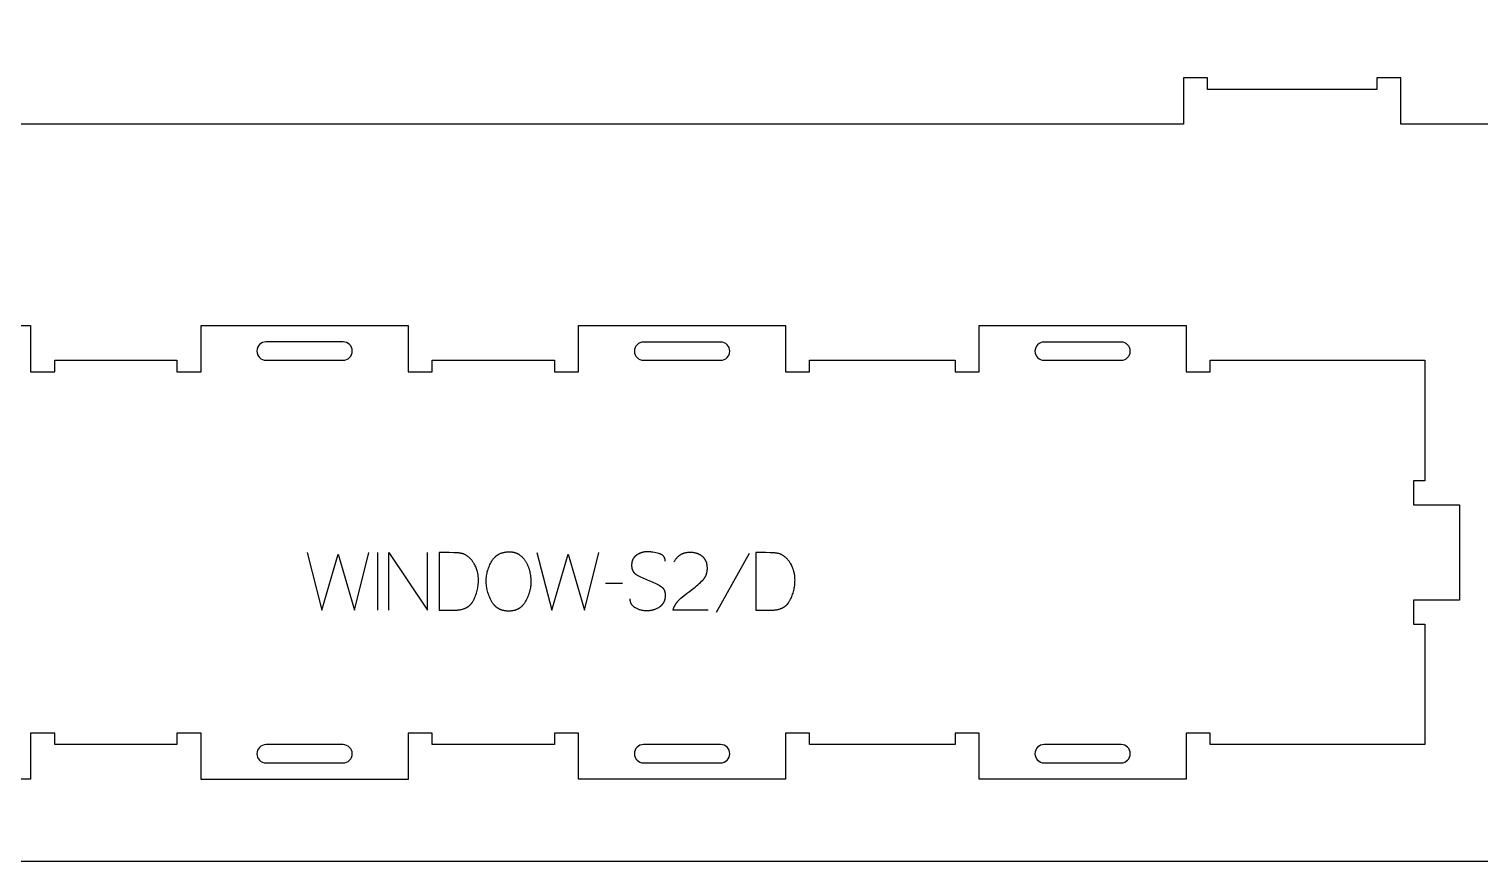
# Model space of a CAD drawing. Extents: x 0 to 4485, y 0 to 8771.
# Drawn here: x 838 to 1591, y 3763 to 4195 of the extents above; entities that cross this region are included whole.
import ezdxf

# ---------------------------------------------------------------- set-up
doc = ezdxf.new("R2010")
doc.units = 0
for name, color, linetype in [('0_SHEET_SPRUCEPLY_2440X122', 1, 'CONTINUOUS'), ('1_ANYTOOL_1MMDEEP_LABELS_S', 2, 'CONTINUOUS'), ('3_ANYTOOL_CUTTHROUGH_INSID', 4, 'CONTINUOUS'), ('4_ANYTOOL_CUTTHROUGH_OUTSI', 5, 'CONTINUOUS')]:
    doc.layers.add(name, color=color, linetype=linetype)

msp = doc.modelspace()

# ---------------------------------------------------------------- linework, layer by layer
at = {"layer": '0_SHEET_SPRUCEPLY_2440X122'}
msp.add_lwpolyline([(371.7, 4982.59), (371.7, 3762.59), (2811.7, 3762.59), (2811.7, 4982.59)], close=True, dxfattribs=at)
at = {"layer": '1_ANYTOOL_1MMDEEP_LABELS_S', "color": 2}
for points in [[(982.63, 3922.78), (990.35, 3892.78), (998.79, 3921.88), (1007.28, 3892.78), (1014.78, 3922.78)], [(1019.15, 3922.78), (1019.15, 3892.78)], [(1025.15, 3892.78), (1025.15, 3922.78), (1045.2, 3892.78), (1045.2, 3922.78)], [(1102.03, 3922.78), (1109.75, 3892.78), (1118.19, 3921.88), (1126.68, 3892.78), (1134.18, 3922.78)], [(1168.63, 3918.2), (1168.63, 3918.39), (1168.63, 3918.48), (1168.62, 3918.57), (1168.61, 3918.66), (1168.6, 3918.75), (1168.59, 3918.84), (1168.58, 3918.93), (1168.57, 3919.01), (1168.55, 3919.1), (1168.54, 3919.18), (1168.52, 3919.27), (1168.5, 3919.35), (1168.48, 3919.43), (1168.45, 3919.51), (1168.43, 3919.59), (1168.4, 3919.67), (1168.37, 3919.74), (1168.34, 3919.82), (1168.31, 3919.9), (1168.28, 3919.97), (1168.25, 3920.04), (1168.21, 3920.11), (1168.17, 3920.19), (1168.13, 3920.26), (1168.09, 3920.32), (1168.05, 3920.39), (1168.01, 3920.46), (1167.96, 3920.53), (1167.91, 3920.59), (1167.86, 3920.65), (1167.81, 3920.72), (1167.76, 3920.78), (1167.71, 3920.84), (1167.65, 3920.9), (1167.6, 3920.96), (1167.54, 3921.02), (1167.48, 3921.07), (1167.42, 3921.13), (1167.35, 3921.18), (1167.29, 3921.24), (1167.22, 3921.29), (1167.15, 3921.34), (1167.08, 3921.39), (1167.01, 3921.44), (1166.94, 3921.49), (1166.87, 3921.54), (1166.79, 3921.58), (1166.71, 3921.63), (1166.63, 3921.67), (1166.55, 3921.71), (1166.47, 3921.76), (1166.3, 3921.84), (1166.12, 3921.92), (1165.94, 3921.99), (1165.75, 3922.06), (1165.56, 3922.12), (1165.35, 3922.18), (1164.54, 3922.41), (1163.74, 3922.6), (1162.96, 3922.76), (1162.19, 3922.89), (1161.81, 3922.95), (1161.43, 3922.99), (1161.06, 3923.04), (1160.69, 3923.07), (1160.32, 3923.09), (1159.96, 3923.11), (1159.6, 3923.12), (1159.25, 3923.13), (1159.05, 3923.13), (1158.86, 3923.12), (1158.67, 3923.11), (1158.48, 3923.1), (1158.29, 3923.08), (1158.1, 3923.06), (1157.91, 3923.04), (1157.72, 3923.01), (1157.54, 3922.98), (1157.35, 3922.95), (1157.17, 3922.91), (1156.99, 3922.87), (1156.81, 3922.83), (1156.63, 3922.78), (1156.46, 3922.73), (1156.28, 3922.67), (1156.1, 3922.61), (1155.93, 3922.55), (1155.76, 3922.49), (1155.59, 3922.42), (1155.42, 3922.34), (1155.25, 3922.27), (1155.08, 3922.19), (1154.92, 3922.1), (1154.75, 3922.02), (1154.59, 3921.92), (1154.43, 3921.83), (1154.26, 3921.73), (1154.1, 3921.63), (1153.95, 3921.53), (1153.79, 3921.42), (1153.63, 3921.31), (1153.48, 3921.19), (1153.33, 3921.07), (1153.19, 3920.95), (1153.05, 3920.83), (1152.92, 3920.7), (1152.79, 3920.57), (1152.66, 3920.43), (1152.55, 3920.3), (1152.43, 3920.16), (1152.32, 3920.01), (1152.22, 3919.87), (1152.12, 3919.72), (1152.02, 3919.57), (1151.93, 3919.41), (1151.85, 3919.25), (1151.77, 3919.09), (1151.69, 3918.93), (1151.62, 3918.76), (1151.56, 3918.59), (1151.5, 3918.42), (1151.44, 3918.24), (1151.39, 3918.06), (1151.34, 3917.88), (1151.3, 3917.69), (1151.27, 3917.51), (1151.23, 3917.31), (1151.21, 3917.12), (1151.19, 3916.92), (1151.17, 3916.72), (1151.16, 3916.52), (1151.15, 3916.31), (1151.15, 3916.1), (1151.15, 3915.88), (1151.16, 3915.67), (1151.17, 3915.46), (1151.19, 3915.26), (1151.22, 3915.06), (1151.25, 3914.86), (1151.28, 3914.67), (1151.32, 3914.48), (1151.37, 3914.3), (1151.42, 3914.11), (1151.48, 3913.93), (1151.55, 3913.76), (1151.58, 3913.67), (1151.61, 3913.59), (1151.65, 3913.51), (1151.69, 3913.42), (1151.73, 3913.34), (1151.77, 3913.26), (1151.81, 3913.18), (1151.85, 3913.1), (1151.9, 3913.02), (1151.95, 3912.94), (1151.99, 3912.87), (1152.04, 3912.79), (1152.09, 3912.72), (1152.14, 3912.64), (1152.2, 3912.57), (1152.25, 3912.5), (1152.31, 3912.42), (1152.37, 3912.35), (1152.42, 3912.29), (1152.48, 3912.22), (1152.55, 3912.15), (1152.61, 3912.08), (1152.67, 3912.02), (1152.74, 3911.95), (1152.87, 3911.83), (1153.01, 3911.7), (1153.16, 3911.58), (1153.31, 3911.47), (1153.47, 3911.36), (1153.63, 3911.25), (1153.8, 3911.14), (1153.98, 3911.04), (1154.69, 3910.65), (1155.42, 3910.27), (1156.17, 3909.9), (1156.93, 3909.55), (1157.71, 3909.2), (1158.51, 3908.87), (1159.32, 3908.55), (1160.15, 3908.23), (1160.97, 3907.92), (1161.78, 3907.59), (1162.56, 3907.25), (1163.33, 3906.89), (1164.07, 3906.52), (1164.8, 3906.13), (1165.51, 3905.72), (1166.19, 3905.3), (1166.36, 3905.19), (1166.52, 3905.08), (1166.67, 3904.96), (1166.75, 3904.9), (1166.82, 3904.84), (1166.89, 3904.78), (1166.96, 3904.71), (1167.03, 3904.65), (1167.1, 3904.58), (1167.16, 3904.52), (1167.23, 3904.45), (1167.29, 3904.38), (1167.35, 3904.32), (1167.41, 3904.25), (1167.47, 3904.18), (1167.53, 3904.1), (1167.58, 3904.03), (1167.64, 3903.96), (1167.69, 3903.88), (1167.74, 3903.81), (1167.79, 3903.73), (1167.84, 3903.65), (1167.89, 3903.57), (1167.93, 3903.49), (1167.98, 3903.41), (1168.02, 3903.33), (1168.06, 3903.25), (1168.1, 3903.17), (1168.14, 3903.08), (1168.18, 3903), (1168.21, 3902.91), (1168.25, 3902.82), (1168.28, 3902.73), (1168.31, 3902.64), (1168.34, 3902.55), (1168.37, 3902.46), (1168.39, 3902.37), (1168.44, 3902.18), (1168.48, 3901.99), (1168.52, 3901.79), (1168.55, 3901.59), (1168.58, 3901.39), (1168.6, 3901.18), (1168.61, 3900.97), (1168.62, 3900.76), (1168.62, 3900.54), (1168.62, 3900.31), (1168.61, 3900.09), (1168.59, 3899.86), (1168.57, 3899.62), (1168.54, 3899.4), (1168.51, 3899.17), (1168.48, 3898.95), (1168.43, 3898.74), (1168.39, 3898.52), (1168.34, 3898.32), (1168.28, 3898.11), (1168.22, 3897.91), (1168.15, 3897.71), (1168.08, 3897.52), (1168, 3897.33), (1167.92, 3897.14), (1167.84, 3896.96), (1167.74, 3896.78), (1167.65, 3896.6), (1167.55, 3896.43), (1167.44, 3896.26), (1167.33, 3896.1), (1167.21, 3895.94), (1167.09, 3895.78), (1166.96, 3895.63), (1166.83, 3895.48), (1166.69, 3895.34), (1166.55, 3895.19), (1166.41, 3895.06), (1166.25, 3894.92), (1166.1, 3894.79), (1165.93, 3894.66), (1165.77, 3894.54), (1165.6, 3894.42), (1165.42, 3894.31), (1165.06, 3894.09), (1164.69, 3893.88), (1164.33, 3893.69), (1163.96, 3893.51), (1163.58, 3893.34), (1163.2, 3893.19), (1163.01, 3893.12), (1162.82, 3893.05), (1162.63, 3892.99), (1162.43, 3892.93), (1162.24, 3892.87), (1162.05, 3892.82), (1161.85, 3892.77), (1161.65, 3892.72), (1161.46, 3892.68), (1161.26, 3892.64), (1161.06, 3892.61), (1160.86, 3892.57), (1160.66, 3892.55), (1160.46, 3892.52), (1160.05, 3892.48), (1159.64, 3892.45), (1159.23, 3892.44), (1158.81, 3892.44), (1158.4, 3892.46), (1158, 3892.48), (1157.6, 3892.52), (1157.21, 3892.57), (1156.82, 3892.64), (1156.43, 3892.72), (1156.05, 3892.81), (1155.67, 3892.91), (1155.3, 3893.02), (1154.93, 3893.15), (1154.57, 3893.29), (1154.21, 3893.45), (1153.86, 3893.61), (1153.51, 3893.79), (1153.16, 3893.98), (1152.99, 3894.08), (1152.83, 3894.19), (1152.67, 3894.29), (1152.52, 3894.4), (1152.37, 3894.52), (1152.23, 3894.63), (1152.09, 3894.75), (1151.96, 3894.87), (1151.84, 3894.99), (1151.72, 3895.12), (1151.6, 3895.25), (1151.49, 3895.38), (1151.44, 3895.45), (1151.39, 3895.52), (1151.34, 3895.59), (1151.29, 3895.66), (1151.24, 3895.73), (1151.19, 3895.8), (1151.15, 3895.87), (1151.1, 3895.95), (1151.06, 3896.02), (1151.02, 3896.09), (1150.98, 3896.17), (1150.94, 3896.24), (1150.91, 3896.32), (1150.87, 3896.4), (1150.84, 3896.47), (1150.8, 3896.55), (1150.77, 3896.63), (1150.74, 3896.71), (1150.71, 3896.79), (1150.69, 3896.87), (1150.64, 3897.04), (1150.59, 3897.21), (1150.55, 3897.38), (1150.52, 3897.55), (1150.49, 3897.73), (1150.46, 3897.91), (1150.44, 3898.09), (1150.43, 3898.28), (1150.42, 3898.46), (1150.42, 3898.66)], [(1190.96, 3892.83), (1172.66, 3892.87), (1172.81, 3893.33), (1172.89, 3893.55), (1172.97, 3893.77), (1173.05, 3893.99), (1173.14, 3894.21), (1173.24, 3894.42), (1173.33, 3894.64), (1173.43, 3894.85), (1173.54, 3895.05), (1173.64, 3895.26), (1173.75, 3895.46), (1173.87, 3895.66), (1173.99, 3895.86), (1174.11, 3896.06), (1174.23, 3896.25), (1174.36, 3896.44), (1174.49, 3896.63), (1174.63, 3896.82), (1174.77, 3897), (1174.91, 3897.18), (1175.05, 3897.36), (1175.2, 3897.54), (1175.36, 3897.71), (1175.51, 3897.88), (1175.67, 3898.05), (1175.84, 3898.22), (1176.01, 3898.38), (1176.18, 3898.55), (1176.35, 3898.71), (1176.71, 3899.02), (1178.19, 3900.24), (1179.68, 3901.43), (1181.19, 3902.58), (1182.71, 3903.71), (1183.47, 3904.27), (1184.2, 3904.84), (1184.91, 3905.42), (1185.6, 3906.01), (1186.27, 3906.6), (1186.91, 3907.2), (1187.53, 3907.81), (1188.13, 3908.43), (1188.28, 3908.58), (1188.42, 3908.74), (1188.55, 3908.9), (1188.69, 3909.07), (1188.81, 3909.23), (1188.93, 3909.4), (1189.05, 3909.57), (1189.16, 3909.74), (1189.27, 3909.92), (1189.38, 3910.09), (1189.48, 3910.27), (1189.57, 3910.45), (1189.66, 3910.64), (1189.74, 3910.82), (1189.83, 3911.01), (1189.9, 3911.2), (1189.97, 3911.39), (1190.04, 3911.59), (1190.1, 3911.79), (1190.16, 3911.99), (1190.21, 3912.19), (1190.26, 3912.39), (1190.3, 3912.6), (1190.34, 3912.81), (1190.38, 3913.02), (1190.41, 3913.23), (1190.43, 3913.45), (1190.45, 3913.66), (1190.47, 3913.88), (1190.48, 3914.1), (1190.49, 3914.33), (1190.49, 3914.56), (1190.49, 3914.81), (1190.48, 3915.05), (1190.47, 3915.29), (1190.45, 3915.53), (1190.43, 3915.77), (1190.4, 3916), (1190.37, 3916.23), (1190.33, 3916.45), (1190.29, 3916.67), (1190.24, 3916.89), (1190.19, 3917.1), (1190.13, 3917.31), (1190.07, 3917.51), (1190.01, 3917.71), (1189.93, 3917.91), (1189.86, 3918.1), (1189.78, 3918.29), (1189.69, 3918.48), (1189.6, 3918.66), (1189.5, 3918.84), (1189.4, 3919.01), (1189.3, 3919.18), (1189.18, 3919.35), (1189.07, 3919.51), (1188.95, 3919.67), (1188.82, 3919.83), (1188.69, 3919.98), (1188.55, 3920.13), (1188.41, 3920.27), (1188.27, 3920.41), (1188.12, 3920.55), (1187.96, 3920.68), (1187.8, 3920.81), (1187.64, 3920.94), (1187.48, 3921.06), (1187.31, 3921.18), (1187.14, 3921.29), (1186.97, 3921.4), (1186.79, 3921.5), (1186.61, 3921.6), (1186.43, 3921.7), (1186.25, 3921.79), (1186.07, 3921.88), (1185.88, 3921.96), (1185.69, 3922.04), (1185.49, 3922.12), (1185.3, 3922.19), (1185.1, 3922.26), (1184.9, 3922.32), (1184.7, 3922.38), (1184.49, 3922.44), (1184.28, 3922.49), (1184.07, 3922.54), (1183.86, 3922.58), (1183.64, 3922.62), (1183.42, 3922.65), (1183.2, 3922.68), (1182.98, 3922.71), (1182.75, 3922.73), (1182.52, 3922.75), (1182.29, 3922.77), (1182.05, 3922.78), (1181.58, 3922.78), (1181.21, 3922.78), (1180.85, 3922.76), (1180.5, 3922.74), (1180.15, 3922.7), (1179.81, 3922.66), (1179.48, 3922.61), (1179.15, 3922.54), (1178.83, 3922.47), (1178.51, 3922.38), (1178.36, 3922.33), (1178.21, 3922.29), (1178.05, 3922.24), (1177.9, 3922.18), (1177.76, 3922.13), (1177.61, 3922.07), (1177.47, 3922.01), (1177.32, 3921.94), (1177.18, 3921.88), (1177.04, 3921.81), (1176.9, 3921.74), (1176.77, 3921.66), (1176.63, 3921.59), (1176.5, 3921.51), (1176.37, 3921.43), (1176.24, 3921.35), (1176.11, 3921.26), (1175.98, 3921.17), (1175.85, 3921.08), (1175.73, 3920.99), (1175.61, 3920.89), (1175.49, 3920.79), (1175.37, 3920.69), (1175.25, 3920.59), (1175.14, 3920.48), (1175.02, 3920.37), (1174.91, 3920.26), (1174.8, 3920.15), (1174.69, 3920.03), (1174.58, 3919.92), (1174.48, 3919.79), (1174.38, 3919.67), (1174.17, 3919.42), (1173.98, 3919.15), (1173.79, 3918.88), (1173.6, 3918.6), (1173.42, 3918.3), (1173.25, 3918), (1173.09, 3917.68)], [(1212.18, 3922.31), (1194.99, 3891.54)], [(1146.39, 3906.67), (1137.6, 3906.58)]]:
    msp.add_lwpolyline(points, dxfattribs=at)
for points in [[(1051.25, 3922.78), (1051.25, 3892.78), (1059.78, 3892.87), (1060.19, 3892.88), (1060.59, 3892.9), (1060.99, 3892.93), (1061.37, 3892.97), (1061.75, 3893.02), (1062.13, 3893.07), (1062.49, 3893.14), (1062.85, 3893.22), (1063.19, 3893.3), (1063.53, 3893.4), (1063.87, 3893.5), (1064.19, 3893.62), (1064.51, 3893.74), (1064.66, 3893.8), (1064.82, 3893.87), (1064.97, 3893.94), (1065.12, 3894.01), (1065.27, 3894.09), (1065.41, 3894.17), (1065.56, 3894.25), (1065.7, 3894.33), (1065.84, 3894.41), (1065.97, 3894.5), (1066.11, 3894.59), (1066.24, 3894.68), (1066.38, 3894.77), (1066.51, 3894.87), (1066.63, 3894.97), (1066.76, 3895.07), (1066.88, 3895.17), (1067.01, 3895.28), (1067.13, 3895.38), (1067.24, 3895.5), (1067.36, 3895.61), (1067.47, 3895.72), (1067.59, 3895.84), (1067.7, 3895.96), (1067.8, 3896.08), (1067.91, 3896.21), (1068.02, 3896.33), (1068.12, 3896.46), (1068.22, 3896.59), (1068.32, 3896.73), (1068.41, 3896.86), (1068.51, 3897), (1068.69, 3897.29), (1068.87, 3897.58), (1069.03, 3897.88), (1069.35, 3898.5), (1069.65, 3899.13), (1069.92, 3899.76), (1070.18, 3900.39), (1070.41, 3901.04), (1070.63, 3901.68), (1070.82, 3902.34), (1070.99, 3903), (1071.15, 3903.66), (1071.28, 3904.33), (1071.39, 3905.01), (1071.48, 3905.69), (1071.56, 3906.37), (1071.61, 3907.07), (1071.64, 3907.77), (1071.65, 3908.47), (1071.64, 3909.07), (1071.61, 3909.66), (1071.56, 3910.24), (1071.49, 3910.82), (1071.4, 3911.39), (1071.35, 3911.68), (1071.3, 3911.96), (1071.24, 3912.24), (1071.17, 3912.52), (1071.1, 3912.8), (1071.03, 3913.08), (1070.95, 3913.35), (1070.86, 3913.63), (1070.77, 3913.9), (1070.68, 3914.17), (1070.58, 3914.44), (1070.47, 3914.71), (1070.36, 3914.97), (1070.25, 3915.24), (1070.01, 3915.76), (1069.74, 3916.28), (1069.46, 3916.79), (1069.16, 3917.3), (1068.97, 3917.6), (1068.77, 3917.9), (1068.57, 3918.19), (1068.36, 3918.47), (1068.16, 3918.74), (1067.94, 3919), (1067.73, 3919.25), (1067.51, 3919.49), (1067.29, 3919.72), (1067.06, 3919.94), (1066.84, 3920.16), (1066.6, 3920.36), (1066.37, 3920.56), (1066.13, 3920.74), (1065.89, 3920.92), (1065.64, 3921.09), (1065.39, 3921.24), (1065.14, 3921.39), (1064.89, 3921.53), (1064.63, 3921.66), (1064.36, 3921.78), (1064.1, 3921.9), (1063.83, 3922), (1063.56, 3922.09), (1063.28, 3922.18), (1063, 3922.25), (1062.72, 3922.32), (1062.43, 3922.37), (1062.14, 3922.42), (1061.85, 3922.46), (1061.55, 3922.49), (1061.25, 3922.51), (1058.82, 3922.61), (1056.34, 3922.69), (1053.82, 3922.75)], [(1087.72, 3923.13), (1088.09, 3923.12), (1088.45, 3923.1), (1088.81, 3923.08), (1089.16, 3923.03), (1089.34, 3923.01), (1089.51, 3922.98), (1089.68, 3922.95), (1089.84, 3922.92), (1090.01, 3922.88), (1090.17, 3922.84), (1090.33, 3922.8), (1090.49, 3922.76), (1090.65, 3922.71), (1090.81, 3922.66), (1090.96, 3922.61), (1091.12, 3922.55), (1091.27, 3922.49), (1091.42, 3922.43), (1091.57, 3922.36), (1091.71, 3922.3), (1091.86, 3922.22), (1092, 3922.15), (1092.14, 3922.07), (1092.28, 3922), (1092.42, 3921.91), (1092.55, 3921.83), (1092.69, 3921.74), (1092.82, 3921.65), (1093.08, 3921.46), (1093.33, 3921.27), (1093.58, 3921.07), (1093.82, 3920.86), (1094.06, 3920.65), (1094.29, 3920.43), (1094.51, 3920.2), (1094.73, 3919.97), (1094.94, 3919.73), (1095.15, 3919.49), (1095.35, 3919.24), (1095.55, 3918.98), (1095.74, 3918.72), (1095.92, 3918.45), (1096.1, 3918.18), (1096.27, 3917.9), (1096.43, 3917.61), (1096.6, 3917.32), (1096.75, 3917.03), (1096.9, 3916.73), (1097.04, 3916.43), (1097.18, 3916.13), (1097.31, 3915.82), (1097.44, 3915.51), (1097.56, 3915.19), (1097.67, 3914.88), (1097.78, 3914.55), (1097.88, 3914.23), (1097.98, 3913.9), (1098.07, 3913.56), (1098.16, 3913.23), (1098.24, 3912.88), (1098.39, 3912.2), (1098.51, 3911.53), (1098.62, 3910.86), (1098.71, 3910.2), (1098.77, 3909.54), (1098.82, 3908.89), (1098.85, 3908.25), (1098.86, 3907.61), (1098.85, 3906.98), (1098.82, 3906.34), (1098.76, 3905.7), (1098.69, 3905.06), (1098.59, 3904.43), (1098.47, 3903.79), (1098.33, 3903.15), (1098.17, 3902.51), (1097.99, 3901.88), (1097.78, 3901.24), (1097.56, 3900.6), (1097.31, 3899.96), (1097.04, 3899.33), (1096.75, 3898.69), (1096.43, 3898.05), (1096.1, 3897.41), (1095.92, 3897.1), (1095.74, 3896.8), (1095.55, 3896.5), (1095.36, 3896.22), (1095.16, 3895.94), (1094.95, 3895.68), (1094.74, 3895.43), (1094.52, 3895.18), (1094.4, 3895.06), (1094.29, 3894.95), (1094.17, 3894.83), (1094.06, 3894.72), (1093.94, 3894.62), (1093.82, 3894.51), (1093.7, 3894.41), (1093.58, 3894.31), (1093.45, 3894.21), (1093.32, 3894.11), (1093.2, 3894.02), (1093.07, 3893.93), (1092.94, 3893.84), (1092.8, 3893.75), (1092.67, 3893.67), (1092.53, 3893.59), (1092.4, 3893.51), (1092.26, 3893.43), (1092.12, 3893.36), (1091.98, 3893.29), (1091.83, 3893.22), (1091.69, 3893.15), (1091.54, 3893.09), (1091.39, 3893.03), (1091.25, 3892.97), (1091.09, 3892.92), (1090.94, 3892.86), (1090.79, 3892.81), (1090.47, 3892.72), (1090.16, 3892.63), (1089.83, 3892.56), (1089.5, 3892.49), (1089.16, 3892.44), (1088.82, 3892.39), (1088.46, 3892.36), (1088.11, 3892.33), (1087.75, 3892.32), (1087.38, 3892.31), (1086.99, 3892.32), (1086.62, 3892.33), (1086.25, 3892.36), (1085.89, 3892.39), (1085.53, 3892.44), (1085.18, 3892.5), (1084.84, 3892.56), (1084.5, 3892.64), (1084.17, 3892.72), (1083.85, 3892.82), (1083.69, 3892.87), (1083.54, 3892.93), (1083.38, 3892.98), (1083.23, 3893.04), (1083.07, 3893.1), (1082.92, 3893.17), (1082.78, 3893.24), (1082.63, 3893.31), (1082.48, 3893.38), (1082.34, 3893.45), (1082.2, 3893.53), (1082.06, 3893.61), (1081.92, 3893.69), (1081.78, 3893.78), (1081.65, 3893.86), (1081.51, 3893.95), (1081.38, 3894.05), (1081.25, 3894.14), (1081.12, 3894.24), (1080.99, 3894.34), (1080.87, 3894.44), (1080.74, 3894.55), (1080.62, 3894.65), (1080.5, 3894.76), (1080.38, 3894.88), (1080.26, 3894.99), (1080.15, 3895.11), (1080.04, 3895.23), (1079.92, 3895.35), (1079.81, 3895.48), (1079.6, 3895.74), (1079.39, 3896), (1079.18, 3896.28), (1078.99, 3896.57), (1078.8, 3896.87), (1078.62, 3897.18), (1078.44, 3897.5), (1078.11, 3898.15), (1077.79, 3898.8), (1077.5, 3899.44), (1077.23, 3900.09), (1076.98, 3900.74), (1076.76, 3901.39), (1076.55, 3902.04), (1076.37, 3902.7), (1076.21, 3903.35), (1076.06, 3904), (1075.95, 3904.65), (1075.85, 3905.3), (1075.77, 3905.95), (1075.72, 3906.61), (1075.69, 3907.26), (1075.68, 3907.91), (1075.69, 3908.61), (1075.72, 3909.29), (1075.78, 3909.98), (1075.86, 3910.65), (1075.96, 3911.32), (1076.08, 3911.99), (1076.23, 3912.64), (1076.4, 3913.3), (1076.59, 3913.94), (1076.81, 3914.58), (1077.04, 3915.22), (1077.3, 3915.85), (1077.59, 3916.47), (1077.89, 3917.09), (1078.22, 3917.7), (1078.57, 3918.31), (1078.75, 3918.6), (1078.94, 3918.89), (1079.14, 3919.17), (1079.34, 3919.44), (1079.56, 3919.69), (1079.77, 3919.94), (1080, 3920.18), (1080.23, 3920.42), (1080.34, 3920.53), (1080.46, 3920.64), (1080.58, 3920.74), (1080.71, 3920.85), (1080.83, 3920.95), (1080.96, 3921.05), (1081.08, 3921.15), (1081.21, 3921.24), (1081.34, 3921.34), (1081.47, 3921.43), (1081.61, 3921.52), (1081.74, 3921.6), (1081.88, 3921.69), (1082.02, 3921.77), (1082.16, 3921.85), (1082.3, 3921.92), (1082.45, 3922), (1082.59, 3922.07), (1082.89, 3922.2), (1083.19, 3922.33), (1083.5, 3922.45), (1083.81, 3922.56), (1084.14, 3922.66), (1084.47, 3922.75), (1084.8, 3922.83), (1085.14, 3922.9), (1085.49, 3922.96), (1085.85, 3923.01), (1086.21, 3923.05), (1086.58, 3923.08), (1086.95, 3923.11), (1087.33, 3923.12)], [(1215.6, 3922.78), (1215.6, 3892.78), (1224.13, 3892.87), (1224.54, 3892.88), (1224.95, 3892.9), (1225.34, 3892.93), (1225.73, 3892.97), (1226.11, 3893.02), (1226.48, 3893.07), (1226.85, 3893.14), (1227.2, 3893.22), (1227.55, 3893.3), (1227.89, 3893.4), (1228.22, 3893.5), (1228.55, 3893.62), (1228.87, 3893.74), (1229.02, 3893.8), (1229.17, 3893.87), (1229.33, 3893.94), (1229.48, 3894.01), (1229.62, 3894.09), (1229.77, 3894.17), (1229.91, 3894.25), (1230.05, 3894.33), (1230.19, 3894.41), (1230.33, 3894.5), (1230.47, 3894.59), (1230.6, 3894.68), (1230.73, 3894.77), (1230.86, 3894.87), (1230.99, 3894.97), (1231.12, 3895.07), (1231.24, 3895.17), (1231.36, 3895.28), (1231.48, 3895.38), (1231.6, 3895.5), (1231.72, 3895.61), (1231.83, 3895.72), (1231.94, 3895.84), (1232.05, 3895.96), (1232.16, 3896.08), (1232.27, 3896.21), (1232.37, 3896.33), (1232.48, 3896.46), (1232.58, 3896.59), (1232.67, 3896.73), (1232.77, 3896.86), (1232.86, 3897), (1233.05, 3897.29), (1233.22, 3897.58), (1233.39, 3897.88), (1233.71, 3898.5), (1234, 3899.13), (1234.28, 3899.76), (1234.53, 3900.39), (1234.77, 3901.04), (1234.98, 3901.68), (1235.18, 3902.34), (1235.35, 3903), (1235.5, 3903.66), (1235.64, 3904.33), (1235.75, 3905.01), (1235.84, 3905.69), (1235.91, 3906.37), (1235.96, 3907.07), (1235.99, 3907.77), (1236, 3908.47), (1235.99, 3909.07), (1235.97, 3909.66), (1235.92, 3910.24), (1235.85, 3910.82), (1235.76, 3911.39), (1235.71, 3911.68), (1235.66, 3911.96), (1235.59, 3912.24), (1235.53, 3912.52), (1235.46, 3912.8), (1235.38, 3913.08), (1235.3, 3913.35), (1235.22, 3913.63), (1235.13, 3913.9), (1235.03, 3914.17), (1234.93, 3914.44), (1234.83, 3914.71), (1234.72, 3914.97), (1234.61, 3915.24), (1234.36, 3915.76), (1234.1, 3916.28), (1233.82, 3916.79), (1233.52, 3917.3), (1233.32, 3917.6), (1233.13, 3917.9), (1232.93, 3918.19), (1232.72, 3918.47), (1232.51, 3918.74), (1232.3, 3919), (1232.09, 3919.25), (1231.87, 3919.49), (1231.65, 3919.72), (1231.42, 3919.94), (1231.19, 3920.16), (1230.96, 3920.36), (1230.73, 3920.56), (1230.49, 3920.74), (1230.24, 3920.92), (1230, 3921.09), (1229.75, 3921.24), (1229.5, 3921.39), (1229.24, 3921.53), (1228.98, 3921.66), (1228.72, 3921.78), (1228.46, 3921.9), (1228.19, 3922), (1227.91, 3922.09), (1227.64, 3922.18), (1227.36, 3922.25), (1227.08, 3922.32), (1226.79, 3922.37), (1226.5, 3922.42), (1226.21, 3922.46), (1225.91, 3922.49), (1225.61, 3922.51), (1223.18, 3922.61), (1220.7, 3922.69), (1218.17, 3922.75)]]:
    msp.add_lwpolyline(points, close=True, dxfattribs=at)
at = {"layer": '3_ANYTOOL_CUTTHROUGH_INSID', "color": 4}
for points in [[(1001.35, 4022.58, 1), (1001.35, 4032.08), (961.35, 4032.08, 1), (961.35, 4022.58)], [(1197.35, 4022.53, 1), (1197.35, 4032.03), (1157.35, 4032.03, 1), (1157.35, 4022.53)], [(1405.35, 4022.53, 1), (1405.35, 4032.03), (1365.35, 4032.03, 1), (1365.35, 4022.53)], [(1001.35, 3822.99), (961.35, 3822.99, 1), (961.35, 3813.49), (1001.35, 3813.49, 1)], [(1197.35, 3823.03), (1157.35, 3823.03, 1), (1157.35, 3813.53), (1197.35, 3813.53, 1)], [(1405.35, 3823.03), (1365.35, 3823.03, 1), (1365.35, 3813.53), (1405.35, 3813.53, 1)]]:
    msp.add_lwpolyline(points, format="xyb", close=True, dxfattribs=at)
at = {"layer": '4_ANYTOOL_CUTTHROUGH_OUTSI', "color": 5}
for points in [[(1625.15, 4145.16), (1550.65, 4145.16), (1550.65, 4169.16), (1538.15, 4169.16), (1538.15, 4163.16), (1450.15, 4163.16), (1450.15, 4169.16), (1437.65, 4169.16), (1437.65, 4145.16), (1138.15, 4145.16), (538.15, 4145.16)], [(731.6, 4040.53), (839.1, 4040.53), (839.1, 4016.53), (851.6, 4016.53), (851.6, 4022.53), (915.1, 4022.58), (915.1, 4016.58), (927.6, 4016.58), (927.6, 4040.58), (1035.1, 4040.58), (1035.1, 4016.58), (1047.6, 4016.58), (1047.6, 4022.58), (1111.1, 4022.53), (1111.1, 4016.53), (1123.6, 4016.53), (1123.6, 4040.53), (1231.1, 4040.53), (1231.1, 4016.53), (1243.6, 4016.53), (1243.6, 4022.53), (1319.1, 4022.53), (1319.1, 4016.53), (1331.6, 4016.53), (1331.6, 4040.53), (1439.1, 4040.53), (1439.1, 4016.53), (1451.6, 4016.53), (1451.6, 4022.53), (1563.1, 4022.53), (1563.1, 3960.03), (1557.1, 3960.03), (1557.1, 3947.53), (1581.1, 3947.53), (1581.1, 3898.03), (1557.1, 3898.03), (1557.1, 3885.53), (1563.1, 3885.53), (1563.1, 3823.03), (1451.6, 3823.03), (1451.6, 3829.03), (1439.1, 3829.03), (1439.1, 3805.03), (1331.6, 3805.03), (1331.6, 3829.03), (1319.1, 3829.03), (1319.1, 3823.03), (1243.6, 3823.03), (1243.6, 3829.03), (1231.1, 3829.03), (1231.1, 3805.03), (1123.6, 3805.03), (1123.6, 3829.03), (1111.1, 3829.03), (1111.1, 3823.03), (1047.6, 3822.99), (1047.6, 3828.99), (1035.1, 3828.99), (1035.1, 3804.99), (927.6, 3804.99), (927.6, 3828.99), (915.1, 3828.99), (915.1, 3822.99), (851.6, 3823.03), (851.6, 3829.03), (839.1, 3829.03), (839.1, 3805.03), (731.6, 3805.03)]]:
    msp.add_lwpolyline(points, dxfattribs=at)

doc.saveas('drawing.dxf')
